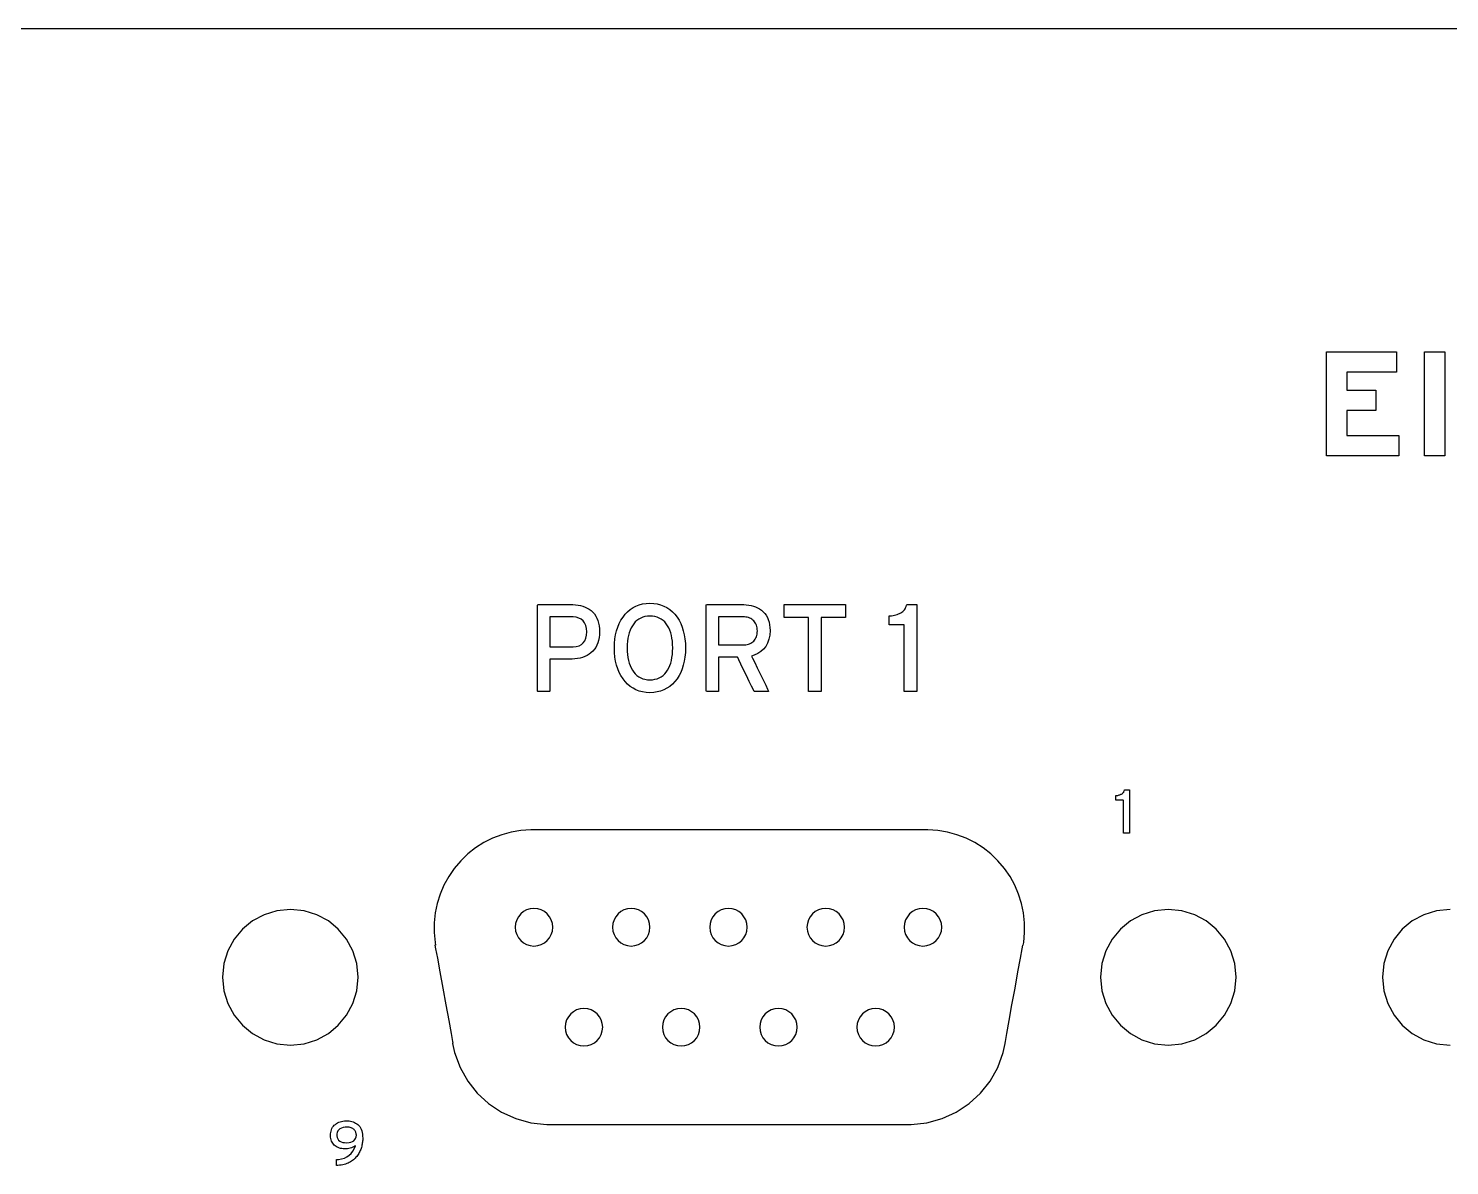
# Model space of a CAD drawing. Extents: x 1 to 47.7, y 0.2 to 33.4.
# Drawn here: x 38.839 to 40.432, y 13.91 to 15.184 of the extents above; entities that cross this region are included whole.
import ezdxf

# ---------------------------------------------------------------- set-up
doc = ezdxf.new("R2010")
doc.units = 0
doc.header["$MEASUREMENT"] = 0
doc.layers.add('6_0____DWG', color=7, linetype='CONTINUOUS')

msp = doc.modelspace()

# ---------------------------------------------------------------- linework, layer by layer
at = {"layer": '6_0____DWG'}
for points in [[(38.8077, 15.1836), (38.9811, 15.1836), (39.067, 15.1836), (39.1524, 15.1836), (39.2371, 15.1836), (39.3213, 15.1836), (39.4048, 15.1836), (39.4878, 15.1836), (39.5701, 15.1836), (39.6518, 15.1836), (39.7328, 15.1836), (39.8131, 15.1836), (39.8928, 15.1836), (39.9718, 15.1836), (40.0501, 15.1836), (40.1277, 15.1836), (40.2045, 15.1836), (40.2806, 15.1836), (40.356, 15.1836), (40.4306, 15.1836), (40.5044, 15.1836)], [(40.2939, 14.7046), (40.2939, 14.8213), (40.3724, 14.8213), (40.3724, 14.7985), (40.3165, 14.7985), (40.3165, 14.7783), (40.349, 14.7783), (40.349, 14.7557), (40.3165, 14.7557), (40.3165, 14.7274), (40.3748, 14.7274), (40.3748, 14.7046), (40.2939, 14.7046)], [(40.4038, 14.7046), (40.4038, 14.8213), (40.4264, 14.8213), (40.4264, 14.7046), (40.4038, 14.7046)], [(39.7273, 14.5238), (39.7273, 14.4409), (39.7132, 14.4409), (39.7132, 14.5238), (39.6858, 14.5238), (39.6858, 14.5381), (39.7548, 14.5381), (39.7548, 14.5238), (39.7273, 14.5238)], [(40.4325, 14.1966), (40.4172, 14.1951), (40.4029, 14.1907), (40.39, 14.1837), (40.3788, 14.1744), (40.3695, 14.1631), (40.3625, 14.1502), (40.358, 14.136), (40.3565, 14.1206), (40.358, 14.1053), (40.3625, 14.0911), (40.3695, 14.0781), (40.3788, 14.0669), (40.39, 14.0576), (40.4029, 14.0506), (40.4172, 14.0462), (40.4325, 14.0446)]]:
    msp.add_lwpolyline(points, dxfattribs=at)
for points in [[(39.479, 14.5077), (39.4789, 14.5043), (39.4785, 14.5011), (39.4779, 14.498), (39.4771, 14.4952), (39.476, 14.4926), (39.4747, 14.4902), (39.4732, 14.488), (39.4714, 14.4859), (39.4694, 14.4841), (39.4673, 14.4825), (39.465, 14.4811), (39.4626, 14.4799), (39.46, 14.4789), (39.4573, 14.4781), (39.4544, 14.4776), (39.4514, 14.4772), (39.4482, 14.4771), (39.4471, 14.4771), (39.4448, 14.4771), (39.4413, 14.4771), (39.4372, 14.4771), (39.4329, 14.4771), (39.4289, 14.4771), (39.4257, 14.4771), (39.4237, 14.4771), (39.4232, 14.477), (39.4232, 14.4747), (39.4232, 14.4705), (39.4232, 14.4649), (39.4232, 14.4586), (39.4232, 14.4524), (39.4232, 14.447), (39.4232, 14.4429), (39.4232, 14.441), (39.4229, 14.4409), (39.4217, 14.4409), (39.4198, 14.4409), (39.4175, 14.4409), (39.4151, 14.4409), (39.4128, 14.4409), (39.411, 14.4409), (39.4097, 14.4409), (39.4094, 14.4411), (39.4094, 14.4463), (39.4094, 14.4572), (39.4094, 14.4719), (39.4094, 14.4885), (39.4094, 14.5053), (39.4094, 14.5203), (39.4094, 14.5317), (39.4094, 14.5376), (39.4101, 14.5381), (39.4133, 14.5381), (39.4185, 14.5381), (39.4249, 14.5381), (39.4318, 14.5381), (39.4383, 14.5381), (39.4439, 14.5381), (39.4476, 14.5381), (39.4491, 14.5381), (39.4522, 14.5379), (39.4551, 14.5376), (39.4578, 14.5371), (39.4604, 14.5363), (39.4629, 14.5354), (39.4653, 14.5343), (39.4675, 14.5329), (39.4696, 14.5314), (39.4715, 14.5296), (39.4732, 14.5276), (39.4748, 14.5253), (39.476, 14.5229), (39.4771, 14.5203), (39.4779, 14.5174), (39.4785, 14.5144), (39.4789, 14.5111)], [(39.5753, 14.4895), (39.5752, 14.4843), (39.5747, 14.4794), (39.574, 14.4747), (39.5729, 14.4703), (39.5716, 14.4661), (39.57, 14.4622), (39.5681, 14.4585), (39.5659, 14.4551), (39.5634, 14.4519), (39.5607, 14.449), (39.5577, 14.4465), (39.5545, 14.4444), (39.5512, 14.4426), (39.5475, 14.4413), (39.5437, 14.4402), (39.5397, 14.4396), (39.5354, 14.4393), (39.5312, 14.4396), (39.5272, 14.4402), (39.5234, 14.4413), (39.5198, 14.4426), (39.5165, 14.4444), (39.5133, 14.4465), (39.5104, 14.449), (39.5078, 14.4519), (39.5053, 14.4551), (39.503, 14.4585), (39.5011, 14.4622), (39.4994, 14.4661), (39.4981, 14.4703), (39.497, 14.4747), (39.4963, 14.4794), (39.4958, 14.4843), (39.4956, 14.4895), (39.4958, 14.4947), (39.4963, 14.4996), (39.497, 14.5043), (39.4981, 14.5088), (39.4994, 14.513), (39.5011, 14.5169), (39.503, 14.5206), (39.5053, 14.5241), (39.5078, 14.5273), (39.5104, 14.5301), (39.5133, 14.5326), (39.5165, 14.5347), (39.5198, 14.5364), (39.5234, 14.5378), (39.5272, 14.5388), (39.5312, 14.5394), (39.5354, 14.5396), (39.5397, 14.5394), (39.5437, 14.5388), (39.5475, 14.5378), (39.5512, 14.5364), (39.5545, 14.5347), (39.5577, 14.5326), (39.5607, 14.5301), (39.5634, 14.5273), (39.5659, 14.5241), (39.5681, 14.5206), (39.57, 14.5169), (39.5716, 14.513), (39.5729, 14.5088), (39.574, 14.5043), (39.5747, 14.4996), (39.5752, 14.4947)], [(39.6701, 14.509), (39.6697, 14.5039), (39.6688, 14.4992), (39.6674, 14.495), (39.6654, 14.4913), (39.6629, 14.4881), (39.6599, 14.4854), (39.6563, 14.4832), (39.6522, 14.4815), (39.6495, 14.4804), (39.6506, 14.478), (39.6529, 14.4733), (39.6558, 14.4672), (39.6591, 14.4604), (39.6624, 14.4537), (39.6653, 14.4477), (39.6674, 14.4432), (39.6685, 14.441), (39.6683, 14.4409), (39.6669, 14.4409), (39.6647, 14.4409), (39.6621, 14.4409), (39.6593, 14.4409), (39.6566, 14.4409), (39.6543, 14.4409), (39.6528, 14.4409), (39.6523, 14.4409), (39.6515, 14.4426), (39.6495, 14.4466), (39.6468, 14.4521), (39.6437, 14.4586), (39.6405, 14.4652), (39.6375, 14.4713), (39.6352, 14.4761), (39.6339, 14.4789), (39.6335, 14.4793), (39.632, 14.4793), (39.6295, 14.4793), (39.6262, 14.4793), (39.6225, 14.4793), (39.6189, 14.4793), (39.6158, 14.4793), (39.6135, 14.4793), (39.6124, 14.4793), (39.6124, 14.4784), (39.6124, 14.475), (39.6124, 14.4697), (39.6124, 14.4634), (39.6124, 14.4568), (39.6124, 14.4505), (39.6124, 14.4453), (39.6124, 14.4419), (39.6124, 14.4409), (39.6117, 14.4409), (39.6102, 14.4409), (39.6081, 14.4409), (39.6058, 14.4409), (39.6034, 14.4409), (39.6013, 14.4409), (39.5996, 14.4409), (39.5987, 14.4409), (39.5986, 14.442), (39.5986, 14.4491), (39.5986, 14.4612), (39.5986, 14.4766), (39.5986, 14.4933), (39.5986, 14.5096), (39.5986, 14.5237), (39.5986, 14.5338), (39.5986, 14.538), (39.5998, 14.5381), (39.6037, 14.5381), (39.6094, 14.5381), (39.6163, 14.5381), (39.6234, 14.5381), (39.6301, 14.5381), (39.6355, 14.5381), (39.639, 14.5381), (39.6406, 14.5381), (39.6435, 14.5379), (39.6463, 14.5376), (39.6489, 14.5371), (39.6515, 14.5364), (39.6539, 14.5355), (39.6562, 14.5344), (39.6584, 14.5332), (39.6605, 14.5317), (39.6625, 14.5301), (39.6642, 14.5282), (39.6658, 14.5261), (39.6671, 14.5238), (39.6681, 14.5213), (39.669, 14.5185), (39.6696, 14.5156), (39.6699, 14.5124)], [(39.8205, 14.4409), (39.8205, 14.4437), (39.8205, 14.4513), (39.8205, 14.4622), (39.8205, 14.4749), (39.8205, 14.4879), (39.8205, 14.4999), (39.8205, 14.5093), (39.8205, 14.5147), (39.8203, 14.5154), (39.8191, 14.5154), (39.817, 14.5154), (39.8144, 14.5154), (39.8114, 14.5154), (39.8086, 14.5154), (39.8062, 14.5154), (39.8045, 14.5154), (39.8038, 14.5154), (39.8038, 14.5158), (39.8038, 14.5168), (39.8038, 14.5183), (39.8038, 14.52), (39.8038, 14.5218), (39.8038, 14.5234), (39.8038, 14.5246), (39.8038, 14.5254), (39.8047, 14.5255), (39.8064, 14.5257), (39.808, 14.526), (39.8096, 14.5263), (39.8111, 14.5267), (39.8125, 14.5272), (39.8139, 14.5277), (39.8153, 14.5283), (39.8166, 14.5289), (39.8178, 14.5296), (39.8188, 14.5304), (39.8198, 14.5313), (39.8207, 14.5323), (39.8214, 14.5334), (39.8221, 14.5346), (39.8226, 14.5359), (39.823, 14.5373), (39.8233, 14.5381), (39.8241, 14.5381), (39.8256, 14.5381), (39.8274, 14.5381), (39.8294, 14.5381), (39.8313, 14.5381), (39.833, 14.5381), (39.8342, 14.5381), (39.8346, 14.5381), (39.8346, 14.5344), (39.8346, 14.5245), (39.8346, 14.5103), (39.8346, 14.4938), (39.8346, 14.4768), (39.8346, 14.4612), (39.8346, 14.4489), (39.8346, 14.4419), (39.8345, 14.4409), (39.8334, 14.4409), (39.8317, 14.4409), (39.8294, 14.4409), (39.8269, 14.4409), (39.8245, 14.4409), (39.8225, 14.4409), (39.8211, 14.4409)], [(39.4647, 14.5077), (39.4644, 14.5115), (39.4636, 14.5148), (39.4623, 14.5176), (39.4606, 14.5199), (39.4585, 14.5218), (39.4559, 14.5231), (39.4528, 14.524), (39.4493, 14.5244), (39.4479, 14.5244), (39.4454, 14.5244), (39.4417, 14.5244), (39.4373, 14.5244), (39.4327, 14.5244), (39.4285, 14.5244), (39.4252, 14.5244), (39.4234, 14.5244), (39.4232, 14.5239), (39.4232, 14.521), (39.4232, 14.5164), (39.4232, 14.5106), (39.4232, 14.5045), (39.4232, 14.4988), (39.4232, 14.4941), (39.4232, 14.4913), (39.4234, 14.4908), (39.4252, 14.4908), (39.4285, 14.4908), (39.4327, 14.4908), (39.4373, 14.4908), (39.4417, 14.4908), (39.4454, 14.4908), (39.4479, 14.4908), (39.4493, 14.4908), (39.4529, 14.4912), (39.456, 14.4921), (39.4587, 14.4935), (39.4608, 14.4954), (39.4625, 14.4977), (39.4637, 14.5005), (39.4644, 14.5039)], [(39.561, 14.4895), (39.5609, 14.4933), (39.5606, 14.497), (39.5602, 14.5004), (39.5596, 14.5036), (39.5588, 14.5066), (39.5578, 14.5095), (39.5566, 14.5121), (39.5553, 14.5145), (39.5538, 14.5167), (39.5521, 14.5187), (39.5502, 14.5204), (39.5481, 14.5218), (39.5459, 14.523), (39.5436, 14.5239), (39.541, 14.5246), (39.5383, 14.525), (39.5354, 14.5251), (39.5326, 14.525), (39.5299, 14.5246), (39.5274, 14.5239), (39.5251, 14.523), (39.5229, 14.5218), (39.5209, 14.5204), (39.519, 14.5187), (39.5173, 14.5167), (39.5158, 14.5145), (39.5144, 14.5121), (39.5132, 14.5095), (39.5122, 14.5066), (39.5114, 14.5036), (39.5108, 14.5004), (39.5103, 14.497), (39.5101, 14.4933), (39.51, 14.4895), (39.5101, 14.4857), (39.5103, 14.4822), (39.5108, 14.4788), (39.5114, 14.4756), (39.5122, 14.4726), (39.5132, 14.4698), (39.5144, 14.4672), (39.5158, 14.4648), (39.5173, 14.4625), (39.519, 14.4605), (39.5209, 14.4587), (39.5229, 14.4572), (39.5251, 14.456), (39.5274, 14.4551), (39.5299, 14.4544), (39.5326, 14.454), (39.5354, 14.4538), (39.5383, 14.454), (39.541, 14.4544), (39.5436, 14.4551), (39.5459, 14.456), (39.5481, 14.4572), (39.5502, 14.4587), (39.5521, 14.4605), (39.5538, 14.4625), (39.5553, 14.4648), (39.5566, 14.4672), (39.5578, 14.4698), (39.5588, 14.4726), (39.5596, 14.4756), (39.5602, 14.4788), (39.5606, 14.4822), (39.5609, 14.4857)], [(39.6559, 14.5086), (39.6558, 14.5104), (39.6556, 14.5121), (39.6552, 14.5137), (39.6548, 14.5151), (39.6543, 14.5165), (39.6536, 14.5177), (39.6528, 14.5189), (39.6519, 14.5199), (39.6509, 14.5208), (39.6498, 14.5217), (39.6486, 14.5224), (39.6473, 14.523), (39.646, 14.5235), (39.6445, 14.5239), (39.6429, 14.5242), (39.6413, 14.5243), (39.6398, 14.5244), (39.6384, 14.5244), (39.6354, 14.5244), (39.6312, 14.5244), (39.6264, 14.5244), (39.6216, 14.5244), (39.6173, 14.5244), (39.6141, 14.5244), (39.6125, 14.5244), (39.6124, 14.5237), (39.6124, 14.521), (39.6124, 14.5167), (39.6124, 14.5115), (39.6124, 14.5059), (39.6124, 14.5007), (39.6124, 14.4964), (39.6124, 14.4937), (39.6125, 14.493), (39.6141, 14.493), (39.6173, 14.493), (39.6216, 14.493), (39.6264, 14.493), (39.6312, 14.493), (39.6354, 14.493), (39.6384, 14.493), (39.6398, 14.493), (39.6413, 14.4931), (39.6429, 14.4932), (39.6444, 14.4935), (39.6459, 14.4938), (39.6472, 14.4943), (39.6485, 14.4949), (39.6497, 14.4956), (39.6508, 14.4964), (39.6518, 14.4973), (39.6527, 14.4983), (39.6535, 14.4994), (39.6542, 14.5007), (39.6548, 14.502), (39.6552, 14.5035), (39.6556, 14.5051), (39.6558, 14.5068)], [(40.0661, 14.2819), (40.0661, 14.2833), (40.0661, 14.2871), (40.0661, 14.2925), (40.0661, 14.2989), (40.0661, 14.3054), (40.0661, 14.3114), (40.0661, 14.3161), (40.0661, 14.3188), (40.066, 14.3191), (40.0654, 14.3191), (40.0643, 14.3191), (40.063, 14.3191), (40.0615, 14.3191), (40.0601, 14.3191), (40.0589, 14.3191), (40.058, 14.3191), (40.0577, 14.3191), (40.0577, 14.3193), (40.0577, 14.3198), (40.0577, 14.3206), (40.0577, 14.3214), (40.0577, 14.3223), (40.0577, 14.3231), (40.0577, 14.3237), (40.0577, 14.3241), (40.0581, 14.3242), (40.059, 14.3243), (40.0598, 14.3244), (40.0606, 14.3246), (40.0613, 14.3248), (40.0621, 14.325), (40.0628, 14.3253), (40.0634, 14.3256), (40.0641, 14.3259), (40.0647, 14.3262), (40.0652, 14.3266), (40.0657, 14.3271), (40.0661, 14.3276), (40.0665, 14.3281), (40.0668, 14.3287), (40.0671, 14.3294), (40.0673, 14.3301), (40.0675, 14.3305), (40.0679, 14.3305), (40.0686, 14.3305), (40.0695, 14.3305), (40.0705, 14.3305), (40.0715, 14.3305), (40.0723, 14.3305), (40.0729, 14.3305), (40.0731, 14.3305), (40.0731, 14.3286), (40.0731, 14.3237), (40.0731, 14.3166), (40.0731, 14.3083), (40.0731, 14.2998), (40.0731, 14.292), (40.0731, 14.2859), (40.0731, 14.2824), (40.073, 14.2819), (40.0725, 14.2819), (40.0716, 14.2819), (40.0705, 14.2819), (40.0693, 14.2819), (40.0681, 14.2819), (40.067, 14.2819), (40.0663, 14.2819)], [(39.2945, 14.1566), (39.2952, 14.1526), (39.2972, 14.1419), (39.3, 14.1265), (39.3033, 14.1084), (39.3067, 14.0896), (39.3099, 14.072), (39.3125, 14.0577), (39.3141, 14.0487), (39.3145, 14.0466), (39.3145, 14.0466), (39.3144, 14.0466), (39.3144, 14.0466), (39.3143, 14.0466), (39.3143, 14.0466), (39.3142, 14.0466), (39.3142, 14.0465), (39.3142, 14.0465), (39.3165, 14.0364), (39.3226, 14.0196), (39.3312, 14.0043), (39.3419, 13.9907), (39.3547, 13.979), (39.3691, 13.9695), (39.385, 13.9622), (39.402, 13.9576), (39.4199, 13.9557), (39.4334, 13.9556), (39.4696, 13.9556), (39.5241, 13.9556), (39.5895, 13.9556), (39.6585, 13.9556), (39.724, 13.9556), (39.7784, 13.9556), (39.8146, 13.9556), (39.8281, 13.9557), (39.846, 13.9576), (39.8631, 13.9622), (39.8789, 13.9695), (39.8933, 13.979), (39.9061, 13.9907), (39.9169, 14.0043), (39.9254, 14.0196), (39.9315, 14.0364), (39.9338, 14.0465), (39.9338, 14.0465), (39.9338, 14.0466), (39.9337, 14.0466), (39.9337, 14.0466), (39.9336, 14.0466), (39.9336, 14.0466), (39.9335, 14.0466), (39.9335, 14.0466), (39.9339, 14.0487), (39.9355, 14.0577), (39.9381, 14.072), (39.9413, 14.0896), (39.9447, 14.1084), (39.948, 14.1265), (39.9508, 14.1419), (39.9528, 14.1526), (39.9535, 14.1566), (39.9535, 14.1566), (39.9535, 14.1566), (39.9536, 14.1566), (39.9536, 14.1566), (39.9537, 14.1566), (39.9538, 14.1566), (39.9538, 14.1565), (39.9538, 14.1565), (39.9544, 14.1597), (39.9554, 14.1707), (39.9553, 14.1817), (39.9542, 14.1926), (39.952, 14.2033), (39.9487, 14.2138), (39.9444, 14.2238), (39.9391, 14.2335), (39.9328, 14.2426), (39.9255, 14.2511), (39.9175, 14.2588), (39.9089, 14.2655), (39.8996, 14.2714), (39.8899, 14.2763), (39.8796, 14.2802), (39.8691, 14.2831), (39.8582, 14.2849), (39.8471, 14.2856), (39.8335, 14.2856), (39.7938, 14.2856), (39.7341, 14.2856), (39.6624, 14.2856), (39.5866, 14.2856), (39.5149, 14.2856), (39.4552, 14.2856), (39.4155, 14.2856), (39.4019, 14.2856), (39.3908, 14.2849), (39.3799, 14.2831), (39.3694, 14.2802), (39.3591, 14.2763), (39.3494, 14.2714), (39.3401, 14.2655), (39.3315, 14.2588), (39.3235, 14.2511), (39.3162, 14.2426), (39.3099, 14.2335), (39.3046, 14.2238), (39.3003, 14.2138), (39.2971, 14.2033), (39.2948, 14.1926), (39.2937, 14.1817), (39.2936, 14.1707), (39.2947, 14.1597), (39.2952, 14.1565), (39.2951, 14.1565), (39.295, 14.1566), (39.2949, 14.1566), (39.2948, 14.1566), (39.2947, 14.1566), (39.2946, 14.1566), (39.2945, 14.1566)], [(39.2085, 14.1206), (39.207, 14.136), (39.2025, 14.1502), (39.1955, 14.1631), (39.1862, 14.1744), (39.175, 14.1837), (39.1621, 14.1907), (39.1478, 14.1951), (39.1325, 14.1966), (39.1172, 14.1951), (39.1029, 14.1907), (39.09, 14.1837), (39.0788, 14.1744), (39.0695, 14.1631), (39.0625, 14.1502), (39.058, 14.136), (39.0565, 14.1206), (39.058, 14.1053), (39.0625, 14.0911), (39.0695, 14.0781), (39.0788, 14.0669), (39.09, 14.0576), (39.1029, 14.0506), (39.1172, 14.0462), (39.1325, 14.0446), (39.1478, 14.0462), (39.1621, 14.0506), (39.175, 14.0576), (39.1862, 14.0669), (39.1955, 14.0781), (39.2025, 14.0911), (39.207, 14.1053)], [(39.4265, 14.1766), (39.4261, 14.1809), (39.4248, 14.1848), (39.4229, 14.1884), (39.4203, 14.1915), (39.4172, 14.1941), (39.4137, 14.196), (39.4097, 14.1972), (39.4055, 14.1976), (39.4013, 14.1972), (39.3973, 14.196), (39.3938, 14.1941), (39.3907, 14.1915), (39.3881, 14.1884), (39.3862, 14.1848), (39.3849, 14.1809), (39.3845, 14.1766), (39.3849, 14.1724), (39.3862, 14.1685), (39.3881, 14.1649), (39.3907, 14.1618), (39.3938, 14.1592), (39.3973, 14.1573), (39.4013, 14.1561), (39.4055, 14.1556), (39.4097, 14.1561), (39.4137, 14.1573), (39.4172, 14.1592), (39.4203, 14.1618), (39.4229, 14.1649), (39.4248, 14.1685), (39.4261, 14.1724)], [(39.5355, 14.1766), (39.5351, 14.1809), (39.5338, 14.1848), (39.5319, 14.1884), (39.5294, 14.1915), (39.5262, 14.1941), (39.5227, 14.196), (39.5187, 14.1972), (39.5145, 14.1976), (39.5103, 14.1972), (39.5063, 14.196), (39.5028, 14.1941), (39.4997, 14.1915), (39.4971, 14.1884), (39.4952, 14.1848), (39.4939, 14.1809), (39.4935, 14.1766), (39.4939, 14.1724), (39.4952, 14.1685), (39.4971, 14.1649), (39.4997, 14.1618), (39.5028, 14.1592), (39.5063, 14.1573), (39.5103, 14.1561), (39.5145, 14.1556), (39.5187, 14.1561), (39.5227, 14.1573), (39.5262, 14.1592), (39.5294, 14.1618), (39.5319, 14.1649), (39.5338, 14.1685), (39.5351, 14.1724)], [(39.6445, 14.1766), (39.6441, 14.1809), (39.6428, 14.1848), (39.6409, 14.1884), (39.6383, 14.1915), (39.6352, 14.1941), (39.6317, 14.196), (39.6277, 14.1972), (39.6235, 14.1976), (39.6193, 14.1972), (39.6153, 14.196), (39.6118, 14.1941), (39.6087, 14.1915), (39.6061, 14.1884), (39.6042, 14.1848), (39.6029, 14.1809), (39.6025, 14.1766), (39.6029, 14.1724), (39.6042, 14.1685), (39.6061, 14.1649), (39.6087, 14.1618), (39.6118, 14.1592), (39.6153, 14.1573), (39.6193, 14.1561), (39.6235, 14.1556), (39.6277, 14.1561), (39.6317, 14.1573), (39.6352, 14.1592), (39.6383, 14.1618), (39.6409, 14.1649), (39.6428, 14.1685), (39.6441, 14.1724)], [(39.7535, 14.1766), (39.7531, 14.1809), (39.7519, 14.1848), (39.7499, 14.1884), (39.7474, 14.1915), (39.7442, 14.1941), (39.7407, 14.196), (39.7367, 14.1972), (39.7325, 14.1976), (39.7283, 14.1972), (39.7243, 14.196), (39.7208, 14.1941), (39.7176, 14.1915), (39.7151, 14.1884), (39.7131, 14.1848), (39.7119, 14.1809), (39.7115, 14.1766), (39.7119, 14.1724), (39.7131, 14.1685), (39.7151, 14.1649), (39.7176, 14.1618), (39.7208, 14.1592), (39.7243, 14.1573), (39.7283, 14.1561), (39.7325, 14.1556), (39.7367, 14.1561), (39.7407, 14.1573), (39.7442, 14.1592), (39.7474, 14.1618), (39.7499, 14.1649), (39.7519, 14.1685), (39.7531, 14.1724)], [(39.8625, 14.1766), (39.8621, 14.1809), (39.8609, 14.1848), (39.8589, 14.1884), (39.8564, 14.1915), (39.8532, 14.1941), (39.8497, 14.196), (39.8457, 14.1972), (39.8415, 14.1976), (39.8373, 14.1972), (39.8333, 14.196), (39.8298, 14.1941), (39.8266, 14.1915), (39.8241, 14.1884), (39.8221, 14.1848), (39.8209, 14.1809), (39.8205, 14.1766), (39.8209, 14.1724), (39.8221, 14.1685), (39.8241, 14.1649), (39.8266, 14.1618), (39.8298, 14.1592), (39.8333, 14.1573), (39.8373, 14.1561), (39.8415, 14.1556), (39.8457, 14.1561), (39.8497, 14.1573), (39.8532, 14.1592), (39.8564, 14.1618), (39.8589, 14.1649), (39.8609, 14.1685), (39.8621, 14.1724)], [(40.1925, 14.1206), (40.191, 14.136), (40.1865, 14.1502), (40.1795, 14.1631), (40.1702, 14.1744), (40.159, 14.1837), (40.1461, 14.1907), (40.1318, 14.1951), (40.1165, 14.1966), (40.1012, 14.1951), (40.0869, 14.1907), (40.074, 14.1837), (40.0628, 14.1744), (40.0535, 14.1631), (40.0465, 14.1502), (40.0421, 14.136), (40.0405, 14.1206), (40.0421, 14.1053), (40.0465, 14.0911), (40.0535, 14.0781), (40.0628, 14.0669), (40.074, 14.0576), (40.0869, 14.0506), (40.1012, 14.0462), (40.1165, 14.0446), (40.1318, 14.0462), (40.1461, 14.0506), (40.159, 14.0576), (40.1702, 14.0669), (40.1795, 14.0781), (40.1865, 14.0911), (40.191, 14.1053)], [(39.4825, 14.0646), (39.4821, 14.0689), (39.4808, 14.0728), (39.4789, 14.0764), (39.4763, 14.0795), (39.4732, 14.082), (39.4697, 14.084), (39.4657, 14.0852), (39.4615, 14.0856), (39.4573, 14.0852), (39.4533, 14.084), (39.4498, 14.082), (39.4467, 14.0795), (39.4441, 14.0764), (39.4421, 14.0728), (39.4409, 14.0689), (39.4405, 14.0646), (39.4409, 14.0604), (39.4421, 14.0565), (39.4441, 14.0529), (39.4467, 14.0498), (39.4498, 14.0472), (39.4533, 14.0453), (39.4573, 14.0441), (39.4615, 14.0436), (39.4657, 14.0441), (39.4697, 14.0453), (39.4732, 14.0472), (39.4763, 14.0498), (39.4789, 14.0529), (39.4808, 14.0565), (39.4821, 14.0604)], [(39.5915, 14.0646), (39.5911, 14.0689), (39.5899, 14.0728), (39.5879, 14.0764), (39.5854, 14.0795), (39.5822, 14.082), (39.5787, 14.084), (39.5747, 14.0852), (39.5705, 14.0856), (39.5663, 14.0852), (39.5623, 14.084), (39.5588, 14.082), (39.5556, 14.0795), (39.5531, 14.0764), (39.5511, 14.0728), (39.5499, 14.0689), (39.5495, 14.0646), (39.5499, 14.0604), (39.5511, 14.0565), (39.5531, 14.0529), (39.5556, 14.0498), (39.5588, 14.0472), (39.5623, 14.0453), (39.5663, 14.0441), (39.5705, 14.0436), (39.5747, 14.0441), (39.5787, 14.0453), (39.5822, 14.0472), (39.5854, 14.0498), (39.5879, 14.0529), (39.5899, 14.0565), (39.5911, 14.0604)], [(39.7005, 14.0646), (39.7001, 14.0689), (39.6989, 14.0728), (39.6969, 14.0764), (39.6944, 14.0795), (39.6912, 14.082), (39.6877, 14.084), (39.6837, 14.0852), (39.6795, 14.0856), (39.6753, 14.0852), (39.6713, 14.084), (39.6678, 14.082), (39.6646, 14.0795), (39.6621, 14.0764), (39.6601, 14.0728), (39.6589, 14.0689), (39.6585, 14.0646), (39.6589, 14.0604), (39.6601, 14.0565), (39.6621, 14.0529), (39.6646, 14.0498), (39.6678, 14.0472), (39.6713, 14.0453), (39.6753, 14.0441), (39.6795, 14.0436), (39.6837, 14.0441), (39.6877, 14.0453), (39.6912, 14.0472), (39.6944, 14.0498), (39.6969, 14.0529), (39.6989, 14.0565), (39.7001, 14.0604)], [(39.8095, 14.0646), (39.8091, 14.0689), (39.8079, 14.0728), (39.8059, 14.0764), (39.8033, 14.0795), (39.8002, 14.082), (39.7967, 14.084), (39.7927, 14.0852), (39.7885, 14.0856), (39.7843, 14.0852), (39.7803, 14.084), (39.7768, 14.082), (39.7737, 14.0795), (39.7711, 14.0764), (39.7692, 14.0728), (39.7679, 14.0689), (39.7675, 14.0646), (39.7679, 14.0604), (39.7692, 14.0565), (39.7711, 14.0529), (39.7737, 14.0498), (39.7768, 14.0472), (39.7803, 14.0453), (39.7843, 14.0441), (39.7885, 14.0436), (39.7927, 14.0441), (39.7967, 14.0453), (39.8002, 14.0472), (39.8033, 14.0498), (39.8059, 14.0529), (39.8079, 14.0565), (39.8091, 14.0604)], [(39.2135, 13.9404), (39.2135, 13.9393), (39.2135, 13.9382), (39.2134, 13.937), (39.2132, 13.9359), (39.2131, 13.9347), (39.2129, 13.9336), (39.2127, 13.9324), (39.2124, 13.9312), (39.2121, 13.93), (39.2117, 13.9288), (39.2113, 13.9277), (39.2108, 13.9265), (39.2103, 13.9254), (39.2097, 13.9242), (39.209, 13.9231), (39.2084, 13.922), (39.2076, 13.9209), (39.2069, 13.9199), (39.206, 13.9189), (39.2051, 13.9179), (39.2042, 13.917), (39.2032, 13.9161), (39.2021, 13.9153), (39.201, 13.9145), (39.1998, 13.9138), (39.1985, 13.9131), (39.1972, 13.9124), (39.1957, 13.9119), (39.1943, 13.9113), (39.1927, 13.9109), (39.1911, 13.9105), (39.1894, 13.9102), (39.1876, 13.9099), (39.1858, 13.9097), (39.1843, 13.9096), (39.1843, 13.91), (39.1843, 13.9107), (39.1843, 13.9118), (39.1843, 13.9129), (39.1843, 13.9141), (39.1843, 13.9151), (39.1843, 13.916), (39.1843, 13.9164), (39.1863, 13.9166), (39.1898, 13.9172), (39.193, 13.9181), (39.1958, 13.9194), (39.1984, 13.9211), (39.2006, 13.9232), (39.2025, 13.9257), (39.2041, 13.9285), (39.2054, 13.9317), (39.2047, 13.9315), (39.2036, 13.9308), (39.2023, 13.9301), (39.201, 13.9296), (39.1996, 13.9291), (39.1981, 13.9288), (39.1965, 13.9285), (39.1947, 13.9284), (39.193, 13.9284), (39.1915, 13.9284), (39.1901, 13.9286), (39.1887, 13.9289), (39.1874, 13.9292), (39.1862, 13.9297), (39.185, 13.9303), (39.1838, 13.9309), (39.1827, 13.9317), (39.1816, 13.9325), (39.1807, 13.9335), (39.1799, 13.9346), (39.1792, 13.9358), (39.1786, 13.937), (39.1781, 13.9384), (39.1778, 13.9399), (39.1775, 13.9415), (39.1774, 13.9432), (39.1775, 13.945), (39.1777, 13.9467), (39.178, 13.9483), (39.1785, 13.9498), (39.1791, 13.9512), (39.1798, 13.9525), (39.1807, 13.9537), (39.1817, 13.9548), (39.1829, 13.9557), (39.1841, 13.9566), (39.1854, 13.9574), (39.1868, 13.9581), (39.1882, 13.9586), (39.1897, 13.9591), (39.1913, 13.9594), (39.193, 13.9596), (39.1947, 13.9598), (39.1965, 13.9598), (39.1982, 13.9597), (39.1998, 13.9594), (39.2014, 13.9591), (39.2029, 13.9586), (39.2043, 13.958), (39.2056, 13.9573), (39.2069, 13.9565), (39.2081, 13.9556), (39.2092, 13.9545), (39.2102, 13.9533), (39.211, 13.9519), (39.2118, 13.9503), (39.2124, 13.9487), (39.2129, 13.9468), (39.2132, 13.9448), (39.2134, 13.9427)], [(39.2064, 13.9438), (39.2063, 13.9447), (39.2062, 13.9455), (39.206, 13.9464), (39.2057, 13.9471), (39.2054, 13.9479), (39.2049, 13.9486), (39.2044, 13.9493), (39.2038, 13.9499), (39.2031, 13.9505), (39.2023, 13.9511), (39.2015, 13.9515), (39.2006, 13.9519), (39.1996, 13.9522), (39.1985, 13.9525), (39.1973, 13.9526), (39.1961, 13.9527), (39.194, 13.9526), (39.1917, 13.9523), (39.1897, 13.9517), (39.188, 13.9509), (39.1867, 13.9498), (39.1857, 13.9484), (39.185, 13.9468), (39.1846, 13.945), (39.1846, 13.9429), (39.1849, 13.9411), (39.1855, 13.9394), (39.1864, 13.9381), (39.1877, 13.937), (39.1892, 13.9362), (39.1911, 13.9356), (39.1933, 13.9353), (39.1958, 13.9352), (39.1982, 13.9354), (39.2003, 13.9358), (39.2021, 13.9365), (39.2036, 13.9375), (39.2048, 13.9387), (39.2056, 13.9401), (39.2061, 13.9418)]]:
    msp.add_lwpolyline(points, close=True, dxfattribs=at)

doc.saveas('drawing.dxf')
